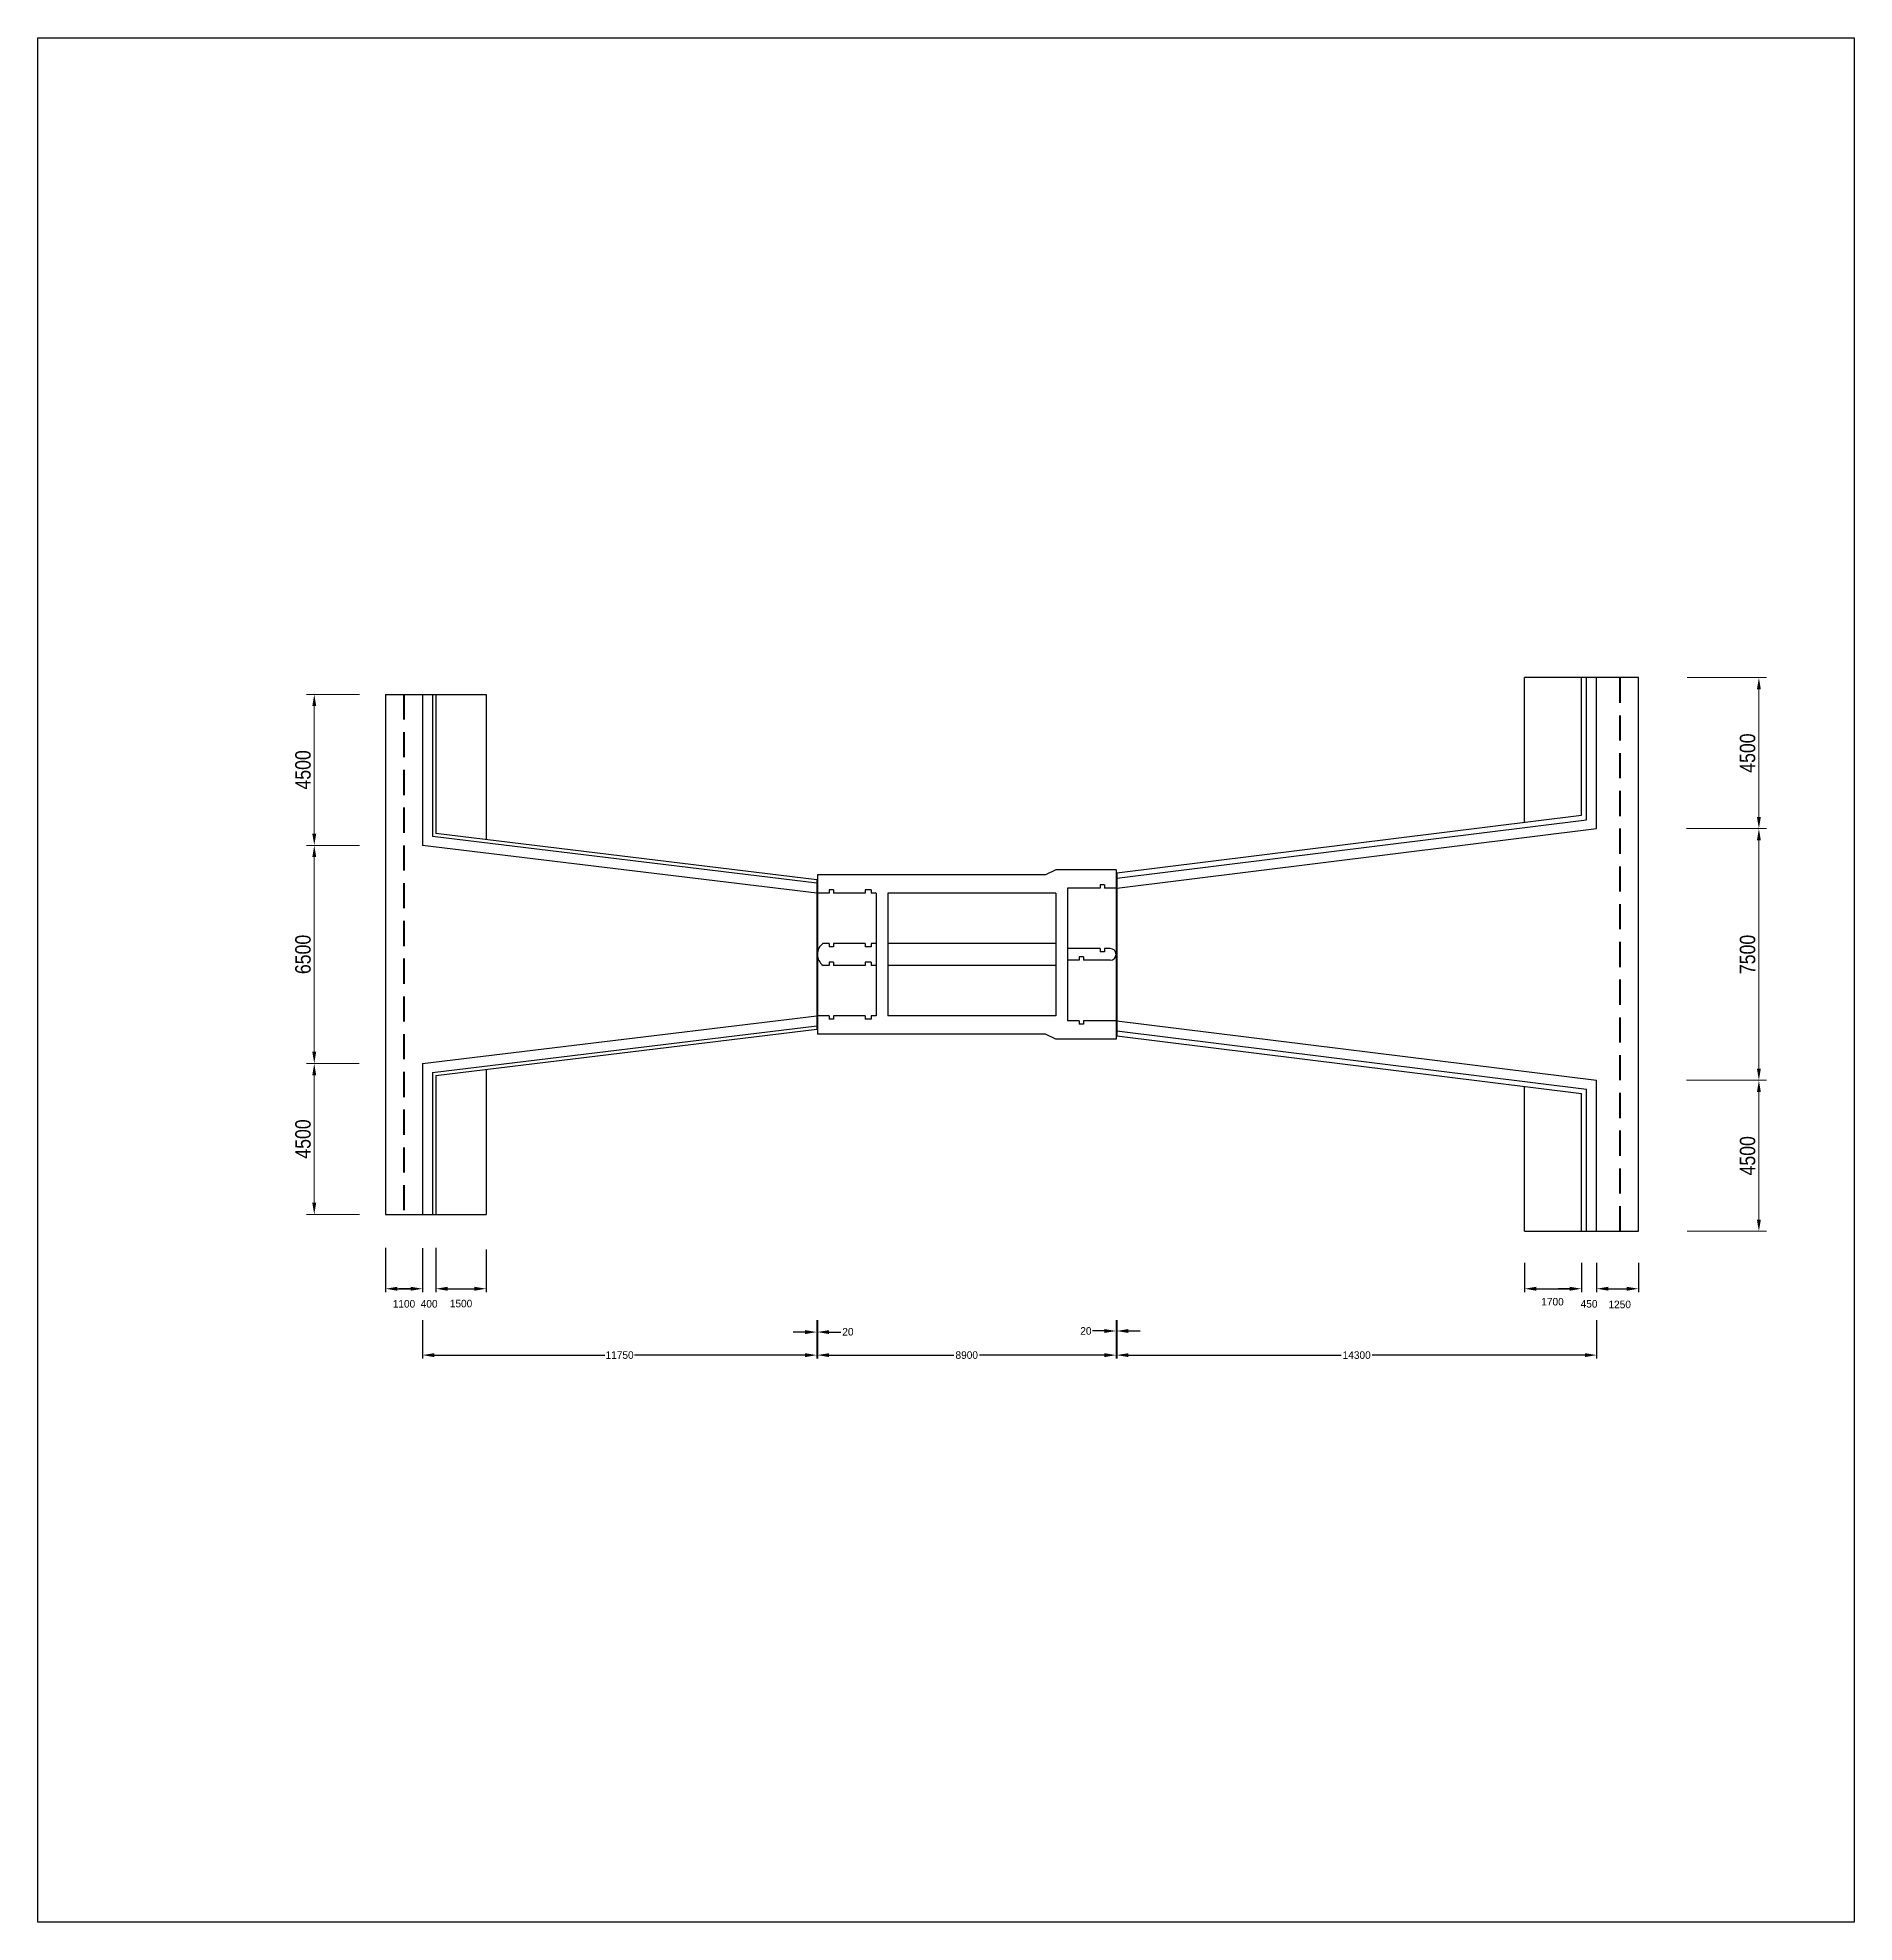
# Model space of a CAD drawing. Extents: x -358915 to 1258323, y -1667244 to -305611.
# Drawn here: x 463286 to 517420, y -1277829 to -1221668 of the extents above; entities that cross this region are included whole.
import ezdxf

# ---------------------------------------------------------------- set-up
doc = ezdxf.new("R2010")
doc.units = 0
doc.header["$LTSCALE"] = 300
doc.header["$MEASUREMENT"] = 0
doc.linetypes.add('DASHED', pattern=[0.75, 0.5, -0.25])
doc.layers.get('DEFPOINTS').update_dxf_attribs({"linetype": 'CONTINUOUS'})
doc.layers.add('Dim', color=7, linetype='CONTINUOUS', lineweight=9)
doc.layers.add('LINE', color=7, linetype='CONTINUOUS')
doc.styles.add('dimText', font='ARIALN.TTF')
doc.dimstyles.new('3', dxfattribs={"dimtxt": 225, "dimasz": 350, "dimexe": 100, "dimexo": 25, "dimgap": 9, "dimtad": 0, "dimdec": 0, "dimzin": 0, "dimdsep": 46, "dimtxsty": 'Standard', "dimcen": 0, "dimclrd": 5, "dimclre": 6, "dimclrt": 256, "dimadec": 0, "dimazin": 0, "dimtfac": 1, "dimtdec": 0, "dimtofl": 0, "dimtmove": 2, "dimatfit": 3, "dimfxl": 1, "dimtolj": 1, "dimtzin": 0, "dimarcsym": 0})
doc.dimstyles.new('dim_230', dxfattribs={"dimtxt": 460, "dimasz": 460, "dimexe": 230, "dimexo": 100, "dimgap": 100, "dimtad": 1, "dimdec": 0, "dimzin": 0, "dimdsep": 46, "dimtxsty": 'dimText', "dimcen": 0.09, "dimclrd": 256, "dimclre": 256, "dimclrt": 7, "dimadec": 0, "dimazin": 0, "dimtfac": 1, "dimtdec": 0, "dimtofl": 0, "dimtmove": 0, "dimatfit": 3, "dimfxl": 1, "dimtolj": 1, "dimtzin": 0, "dimlwd": -1, "dimlwe": -1, "dimarcsym": 0})

# ---------------------------------------------------------------- blocks, each defined once
blk = doc.blocks.new('*D599')
at = {"layer": 'DEFPOINTS', "color": 0, "ltscale": 500, "transparency": 16777216}
for p in [(512336, -1240737), (512324, -1245237), (514576, -1245237)]:
    blk.add_point(p, dxfattribs=at)
at = {"layer": 'Dim', "ltscale": 500, "transparency": 16777216}
for p, q in [((512436, -1240737), (514806, -1240737)), ((514576, -1241087), (514576, -1244887)), ((512424, -1245237), (514806, -1245237))]:
    blk.add_line(p, q, dxfattribs=at)
for points in [[(514518, -1241087), (514635, -1241087), (514576, -1240737)], [(514518, -1244887), (514635, -1244887), (514576, -1245237)]]:
    blk.add_solid(points, dxfattribs=at)
at = {"layer": 'Dim', "color": 7, "ltscale": 500, "transparency": 16777216, "insert": (514241, -1242987), "char_height": 460, "attachment_point": 5, "rotation": 90, "style": 'dimText'}
blk.add_mtext('\\A1;4500', dxfattribs=at)
blk = doc.blocks.new('*D600')
at = {"layer": 'DEFPOINTS', "color": 0, "ltscale": 500, "transparency": 16777216}
for p in [(512324, -1245237), (512324, -1252737), (514576, -1252737)]:
    blk.add_point(p, dxfattribs=at)
at = {"layer": 'Dim', "ltscale": 500, "transparency": 16777216}
for p, q in [((512424, -1245237), (514806, -1245237)), ((514576, -1245587), (514576, -1252387)), ((512424, -1252737), (514806, -1252737))]:
    blk.add_line(p, q, dxfattribs=at)
for points in [[(514518, -1245587), (514635, -1245587), (514576, -1245237)], [(514518, -1252387), (514635, -1252387), (514576, -1252737)]]:
    blk.add_solid(points, dxfattribs=at)
at = {"layer": 'Dim', "color": 7, "ltscale": 500, "transparency": 16777216, "insert": (514241, -1248987), "char_height": 460, "attachment_point": 5, "rotation": 90, "style": 'dimText'}
blk.add_mtext('\\A1;7500', dxfattribs=at)
blk = doc.blocks.new('*D601')
at = {"layer": 'DEFPOINTS', "color": 0, "ltscale": 500, "transparency": 16777216}
for p in [(512324, -1252737), (512336, -1257237), (514576, -1257237)]:
    blk.add_point(p, dxfattribs=at)
at = {"layer": 'Dim', "ltscale": 500, "transparency": 16777216}
for p, q in [((512424, -1252737), (514806, -1252737)), ((514576, -1253087), (514576, -1256887)), ((512436, -1257237), (514806, -1257237))]:
    blk.add_line(p, q, dxfattribs=at)
for points in [[(514518, -1253087), (514635, -1253087), (514576, -1252737)], [(514518, -1256887), (514635, -1256887), (514576, -1257237)]]:
    blk.add_solid(points, dxfattribs=at)
at = {"layer": 'Dim', "color": 7, "ltscale": 500, "transparency": 16777216, "insert": (514241, -1254987), "char_height": 460, "attachment_point": 5, "rotation": 90, "style": 'dimText'}
blk.add_mtext('\\A1;4500', dxfattribs=at)
blk = doc.blocks.new('*D602')
at = {"layer": 'DEFPOINTS', "color": 0, "ltscale": 500, "transparency": 16777216}
for p in [(472975, -1241237), (471528, -1245737), (472975, -1245737)]:
    blk.add_point(p, dxfattribs=at)
at = {"layer": 'Dim', "ltscale": 500, "transparency": 16777216}
for p, q in [((472875, -1241237), (471298, -1241237)), ((471528, -1241587), (471528, -1245387)), ((472875, -1245737), (471298, -1245737))]:
    blk.add_line(p, q, dxfattribs=at)
for points in [[(471469, -1241587), (471586, -1241587), (471528, -1241237)], [(471469, -1245387), (471586, -1245387), (471528, -1245737)]]:
    blk.add_solid(points, dxfattribs=at)
at = {"layer": 'Dim', "color": 7, "ltscale": 500, "transparency": 16777216, "insert": (471193, -1243487), "char_height": 460, "attachment_point": 5, "rotation": 90, "style": 'dimText'}
blk.add_mtext('\\A1;4500', dxfattribs=at)
blk = doc.blocks.new('*D603')
at = {"layer": 'DEFPOINTS', "color": 0, "ltscale": 500, "transparency": 16777216}
for p in [(472975, -1245737), (471528, -1252237), (472962, -1252237)]:
    blk.add_point(p, dxfattribs=at)
at = {"layer": 'Dim', "ltscale": 500, "transparency": 16777216}
for p, q in [((472875, -1245737), (471298, -1245737)), ((471528, -1246087), (471528, -1251887)), ((472862, -1252237), (471298, -1252237))]:
    blk.add_line(p, q, dxfattribs=at)
for points in [[(471469, -1246087), (471586, -1246087), (471528, -1245737)], [(471469, -1251887), (471586, -1251887), (471528, -1252237)]]:
    blk.add_solid(points, dxfattribs=at)
at = {"layer": 'Dim', "color": 7, "ltscale": 500, "transparency": 16777216, "insert": (471193, -1248987), "char_height": 460, "attachment_point": 5, "rotation": 90, "style": 'dimText'}
blk.add_mtext('\\A1;6500', dxfattribs=at)
blk = doc.blocks.new('*D604')
at = {"layer": 'DEFPOINTS', "color": 0, "ltscale": 500, "transparency": 16777216}
for p in [(472962, -1252237), (471528, -1256737), (472975, -1256737)]:
    blk.add_point(p, dxfattribs=at)
at = {"layer": 'Dim', "ltscale": 500, "transparency": 16777216}
for p, q in [((472862, -1252237), (471298, -1252237)), ((471528, -1252587), (471528, -1256387)), ((472875, -1256737), (471298, -1256737))]:
    blk.add_line(p, q, dxfattribs=at)
for points in [[(471469, -1252587), (471586, -1252587), (471528, -1252237)], [(471469, -1256387), (471586, -1256387), (471528, -1256737)]]:
    blk.add_solid(points, dxfattribs=at)
at = {"layer": 'Dim', "color": 7, "ltscale": 500, "transparency": 16777216, "insert": (471193, -1254487), "char_height": 460, "attachment_point": 5, "rotation": 90, "style": 'dimText'}
blk.add_mtext('\\A1;4500', dxfattribs=at)
blk = doc.blocks.new('*D605')
at = {"layer": 'DEFPOINTS', "color": 0, "transparency": 16777216}
for p in [(473651, -1257706), (474751, -1257719), (474751, -1258949)]:
    blk.add_point(p, dxfattribs=at)
at = {"layer": 'LINE', "color": 6, "lineweight": -2, "transparency": 16777216}
for p, q in [((473651, -1257731), (473651, -1259049)), ((474751, -1257744), (474751, -1259049))]:
    blk.add_line(p, q, dxfattribs=at)
at = {"layer": 'LINE', "color": 5, "lineweight": -2, "transparency": 16777216}
blk.add_line((474001, -1258949), (474401, -1258949), dxfattribs=at)
at = {"layer": 'LINE', "color": 5, "transparency": 16777216}
for points in [[(474001, -1258891), (474001, -1259007), (473651, -1258949)], [(474401, -1258891), (474401, -1259007), (474751, -1258949)]]:
    blk.add_solid(points, dxfattribs=at)
at = {"layer": 'LINE', "transparency": 16777216, "insert": (474201, -1259400), "char_height": 225, "attachment_point": 5}
blk.add_mtext('\\A1;1100', dxfattribs=at)
blk = doc.blocks.new('*D606')
at = {"layer": 'DEFPOINTS', "color": 0, "transparency": 16777216}
for p in [(474751, -1257719), (475151, -1257706), (475151, -1258949)]:
    blk.add_point(p, dxfattribs=at)
at = {"layer": 'LINE', "color": 6, "lineweight": -2, "transparency": 16777216}
for p, q in [((474751, -1257744), (474751, -1259049)), ((475151, -1257731), (475151, -1259049))]:
    blk.add_line(p, q, dxfattribs=at)
at = {"layer": 'LINE', "color": 5, "lineweight": -2, "transparency": 16777216}
for p, q in [((474401, -1258949), (474051, -1258949)), ((475501, -1258949), (475851, -1258949))]:
    blk.add_line(p, q, dxfattribs=at)
at = {"layer": 'LINE', "color": 5, "transparency": 16777216}
for points in [[(474401, -1258891), (474401, -1259007), (474751, -1258949)], [(475501, -1258891), (475501, -1259007), (475151, -1258949)]]:
    blk.add_solid(points, dxfattribs=at)
at = {"layer": 'LINE', "transparency": 16777216, "insert": (474951, -1259400), "char_height": 225, "attachment_point": 5}
blk.add_mtext('\\A1;400', dxfattribs=at)
blk = doc.blocks.new('*D607')
at = {"layer": 'DEFPOINTS', "color": 0, "transparency": 16777216}
for p in [(475151, -1257706), (476651, -1257757), (476651, -1258949)]:
    blk.add_point(p, dxfattribs=at)
at = {"layer": 'LINE', "color": 6, "lineweight": -2, "transparency": 16777216}
for p, q in [((475151, -1257731), (475151, -1259049)), ((476651, -1257782), (476651, -1259049))]:
    blk.add_line(p, q, dxfattribs=at)
at = {"layer": 'LINE', "color": 5, "lineweight": -2, "transparency": 16777216}
blk.add_line((475501, -1258949), (476301, -1258949), dxfattribs=at)
at = {"layer": 'LINE', "color": 5, "transparency": 16777216}
for points in [[(475501, -1258891), (475501, -1259007), (475151, -1258949)], [(476301, -1258891), (476301, -1259007), (476651, -1258949)]]:
    blk.add_solid(points, dxfattribs=at)
at = {"layer": 'LINE', "transparency": 16777216, "insert": (475901, -1259391), "char_height": 225, "attachment_point": 5}
blk.add_mtext('\\A1;1500', dxfattribs=at)
blk = doc.blocks.new('*D608')
at = {"layer": 'DEFPOINTS', "color": 0, "transparency": 16777216}
for p in [(474751, -1259857), (486501, -1259857), (486501, -1260927)]:
    blk.add_point(p, dxfattribs=at)
at = {"layer": 'LINE', "color": 6, "lineweight": -2, "transparency": 16777216}
for p, q in [((474751, -1259882), (474751, -1261027)), ((486501, -1259882), (486501, -1261027))]:
    blk.add_line(p, q, dxfattribs=at)
at = {"layer": 'LINE', "color": 5, "lineweight": -2, "transparency": 16777216}
for p, q in [((475101, -1260927), (480186, -1260927)), ((486151, -1260927), (481067, -1260927))]:
    blk.add_line(p, q, dxfattribs=at)
at = {"layer": 'LINE', "color": 5, "transparency": 16777216}
for points in [[(475101, -1260869), (475101, -1260986), (474751, -1260927)], [(486151, -1260869), (486151, -1260986), (486501, -1260927)]]:
    blk.add_solid(points, dxfattribs=at)
at = {"layer": 'LINE', "transparency": 16777216, "insert": (480626, -1260927), "char_height": 225, "attachment_point": 5}
blk.add_mtext('\\A1;11750', dxfattribs=at)
blk = doc.blocks.new('*D609')
at = {"layer": 'DEFPOINTS', "color": 0, "transparency": 16777216}
for p in [(486501, -1259857), (486521, -1259857), (486521, -1260240)]:
    blk.add_point(p, dxfattribs=at)
at = {"layer": 'LINE', "color": 5, "lineweight": -2, "transparency": 16777216}
for p, q in [((486151, -1260240), (485801, -1260240)), ((486871, -1260240), (487221, -1260240))]:
    blk.add_line(p, q, dxfattribs=at)
at = {"layer": 'LINE', "color": 6, "lineweight": -2, "transparency": 16777216}
for p, q in [((486501, -1259882), (486501, -1260340)), ((486521, -1259882), (486521, -1260340))]:
    blk.add_line(p, q, dxfattribs=at)
at = {"layer": 'LINE', "color": 5, "transparency": 16777216}
for points in [[(486151, -1260182), (486151, -1260299), (486501, -1260240)], [(486871, -1260182), (486871, -1260299), (486521, -1260240)]]:
    blk.add_solid(points, dxfattribs=at)
at = {"layer": 'LINE', "transparency": 16777216, "insert": (487430, -1260232), "char_height": 225, "attachment_point": 5}
blk.add_mtext('\\A1;20', dxfattribs=at)
blk = doc.blocks.new('*D610')
at = {"layer": 'DEFPOINTS', "color": 0, "transparency": 16777216}
for p in [(486521, -1259857), (495421, -1259857), (495421, -1260927)]:
    blk.add_point(p, dxfattribs=at)
at = {"layer": 'LINE', "color": 6, "lineweight": -2, "transparency": 16777216}
for p, q in [((486521, -1259882), (486521, -1261027)), ((495421, -1259882), (495421, -1261027))]:
    blk.add_line(p, q, dxfattribs=at)
at = {"layer": 'LINE', "color": 5, "lineweight": -2, "transparency": 16777216}
for p, q in [((486871, -1260927), (490587, -1260927)), ((495071, -1260927), (491355, -1260927))]:
    blk.add_line(p, q, dxfattribs=at)
at = {"layer": 'LINE', "color": 5, "transparency": 16777216}
for points in [[(486871, -1260869), (486871, -1260986), (486521, -1260927)], [(495071, -1260869), (495071, -1260986), (495421, -1260927)]]:
    blk.add_solid(points, dxfattribs=at)
at = {"layer": 'LINE', "transparency": 16777216, "insert": (490971, -1260927), "char_height": 225, "attachment_point": 5}
blk.add_mtext('\\A1;8900', dxfattribs=at)
blk = doc.blocks.new('*D611')
at = {"layer": 'DEFPOINTS', "color": 0, "transparency": 16777216}
for p in [(495421, -1259857), (495441, -1259857), (495441, -1260208)]:
    blk.add_point(p, dxfattribs=at)
at = {"layer": 'LINE', "color": 5, "lineweight": -2, "transparency": 16777216}
for p, q in [((495071, -1260208), (494721, -1260208)), ((495791, -1260208), (496141, -1260208))]:
    blk.add_line(p, q, dxfattribs=at)
at = {"layer": 'LINE', "color": 6, "lineweight": -2, "transparency": 16777216}
for p, q in [((495421, -1259882), (495421, -1260308)), ((495441, -1259882), (495441, -1260308))]:
    blk.add_line(p, q, dxfattribs=at)
at = {"layer": 'LINE', "color": 5, "transparency": 16777216}
for points in [[(495071, -1260150), (495071, -1260267), (495421, -1260208)], [(495791, -1260150), (495791, -1260267), (495441, -1260208)]]:
    blk.add_solid(points, dxfattribs=at)
at = {"layer": 'LINE', "transparency": 16777216, "insert": (494522, -1260208), "char_height": 225, "attachment_point": 5}
blk.add_mtext('\\A1;20', dxfattribs=at)
blk = doc.blocks.new('*D612')
at = {"layer": 'DEFPOINTS', "color": 0, "transparency": 16777216}
for p in [(495441, -1259857), (509741, -1259857), (509741, -1260927)]:
    blk.add_point(p, dxfattribs=at)
at = {"layer": 'LINE', "color": 6, "lineweight": -2, "transparency": 16777216}
for p, q in [((495441, -1259882), (495441, -1261027)), ((509741, -1259882), (509741, -1261027))]:
    blk.add_line(p, q, dxfattribs=at)
at = {"layer": 'LINE', "color": 5, "lineweight": -2, "transparency": 16777216}
for p, q in [((495791, -1260927), (502132, -1260927)), ((509391, -1260927), (503050, -1260927))]:
    blk.add_line(p, q, dxfattribs=at)
at = {"layer": 'LINE', "color": 5, "transparency": 16777216}
for points in [[(495791, -1260869), (495791, -1260986), (495441, -1260927)], [(509391, -1260869), (509391, -1260986), (509741, -1260927)]]:
    blk.add_solid(points, dxfattribs=at)
at = {"layer": 'LINE', "transparency": 16777216, "insert": (502591, -1260927), "char_height": 225, "attachment_point": 5}
blk.add_mtext('\\A1;14300', dxfattribs=at)
blk = doc.blocks.new('*D613')
at = {"layer": 'DEFPOINTS', "color": 0, "transparency": 16777216}
for p in [(507591, -1258156), (509291, -1258156), (509291, -1258949)]:
    blk.add_point(p, dxfattribs=at)
at = {"layer": 'LINE', "color": 6, "lineweight": -2, "transparency": 16777216}
for p, q in [((507591, -1258181), (507591, -1259049)), ((509291, -1258181), (509291, -1259049))]:
    blk.add_line(p, q, dxfattribs=at)
at = {"layer": 'LINE', "color": 5, "lineweight": -2, "transparency": 16777216}
blk.add_line((507941, -1258949), (508941, -1258949), dxfattribs=at)
at = {"layer": 'LINE', "color": 5, "transparency": 16777216}
for points in [[(507941, -1258891), (507941, -1259007), (507591, -1258949)], [(508941, -1258891), (508941, -1259007), (509291, -1258949)]]:
    blk.add_solid(points, dxfattribs=at)
at = {"layer": 'LINE', "transparency": 16777216, "insert": (508427, -1259337), "char_height": 225, "attachment_point": 5}
blk.add_mtext('\\A1;1700', dxfattribs=at)
blk = doc.blocks.new('*D614')
at = {"layer": 'DEFPOINTS', "color": 0, "transparency": 16777216}
for p in [(509291, -1258156), (509741, -1258156), (509741, -1258949)]:
    blk.add_point(p, dxfattribs=at)
at = {"layer": 'LINE', "color": 6, "lineweight": -2, "transparency": 16777216}
for p, q in [((509291, -1258181), (509291, -1259049)), ((509741, -1258181), (509741, -1259049))]:
    blk.add_line(p, q, dxfattribs=at)
at = {"layer": 'LINE', "color": 5, "lineweight": -2, "transparency": 16777216}
for p, q in [((508941, -1258949), (508591, -1258949)), ((510091, -1258949), (510441, -1258949))]:
    blk.add_line(p, q, dxfattribs=at)
at = {"layer": 'LINE', "color": 5, "transparency": 16777216}
for points in [[(508941, -1258891), (508941, -1259007), (509291, -1258949)], [(510091, -1258891), (510091, -1259007), (509741, -1258949)]]:
    blk.add_solid(points, dxfattribs=at)
at = {"layer": 'LINE', "transparency": 16777216, "insert": (509516, -1259400), "char_height": 225, "attachment_point": 5}
blk.add_mtext('\\A1;450', dxfattribs=at)
blk = doc.blocks.new('*D615')
at = {"layer": 'DEFPOINTS', "color": 0, "transparency": 16777216}
for p in [(509741, -1258156), (510991, -1258156), (510991, -1258949)]:
    blk.add_point(p, dxfattribs=at)
at = {"layer": 'LINE', "color": 6, "lineweight": -2, "transparency": 16777216}
for p, q in [((509741, -1258181), (509741, -1259049)), ((510991, -1258181), (510991, -1259049))]:
    blk.add_line(p, q, dxfattribs=at)
at = {"layer": 'LINE', "color": 5, "lineweight": -2, "transparency": 16777216}
blk.add_line((510091, -1258949), (510641, -1258949), dxfattribs=at)
at = {"layer": 'LINE', "color": 5, "transparency": 16777216}
for points in [[(510091, -1258891), (510091, -1259007), (509741, -1258949)], [(510641, -1258891), (510641, -1259007), (510991, -1258949)]]:
    blk.add_solid(points, dxfattribs=at)
at = {"layer": 'LINE', "transparency": 16777216, "insert": (510429, -1259418), "char_height": 225, "attachment_point": 5}
blk.add_mtext('\\A1;1250', dxfattribs=at)

msp = doc.modelspace()

# ---------------------------------------------------------------- linework, layer by layer
at = {"layer": 'LINE'}
for p, q in [((510991.5, -1240737.1), (507591.5, -1240737.1)), ((507591.5, -1245050.5), (507591.5, -1240737.1)), ((509291.5, -1244839.5), (509291.5, -1240737.1)), ((509441.5, -1244972), (509441.5, -1240737.1)), ((509741.5, -1245237.1), (509741.5, -1240737.1)), ((510991.5, -1257237.1), (510991.5, -1240737.1)), ((473651.5, -1241237.1), (473651.5, -1256737.1)), ((473651.5, -1241237.1), (476651.5, -1241237.1)), ((474751.5, -1241237.1), (474751.5, -1245737.1)), ((475051.5, -1241237.1), (475051.5, -1245471.3)), ((475151.5, -1241237.1), (475151.5, -1245382.7)), ((476651.5, -1241237.1), (476651.5, -1245564.6)), ((495441.5, -1246558.7), (509291.5, -1244839.5)), ((495441.5, -1246709.8), (509441.5, -1244972)), ((486501.5, -1246859.9), (475051.5, -1245471.3)), ((486501.5, -1246759.2), (475151.5, -1245382.7)), ((495441.5, -1247012.1), (509741.5, -1245237.1)), ((486501.5, -1247162.1), (474751.5, -1245737.1)), ((486501.5, -1246759.2), (486501.5, -1251215)), ((493321.5, -1246612.1), (486521.5, -1246612.1)), ((486521.5, -1246612.1), (486521.5, -1251362.1)), ((493621.5, -1246462.1), (493321.5, -1246612.1)), ((495421.5, -1246462.1), (493621.5, -1246462.1)), ((495421.5, -1246462.1), (495421.5, -1251512.1)), ((495441.5, -1246558.7), (495441.5, -1251415.6)), ((486871.5, -1247162.1), (486521.5, -1247162.1)), ((486996.5, -1247062.1), (486871.5, -1247062.1)), ((486871.5, -1247062.1), (486871.5, -1247162.1)), ((486996.5, -1247062.1), (486996.5, -1247162.1)), ((487946.5, -1247162.1), (486996.5, -1247162.1)), ((488121.5, -1247062.1), (487946.5, -1247062.1)), ((487946.5, -1247062.1), (487946.5, -1247162.1)), ((488121.5, -1247062.1), (488121.5, -1247162.1)), ((488271.5, -1247162.1), (488121.5, -1247162.1)), ((488271.5, -1247162.1), (488271.5, -1250812.1)), ((493621.5, -1247162.1), (488621.5, -1247162.1)), ((488621.5, -1247162.1), (488621.5, -1250812.1)), ((493621.5, -1247162.1), (493621.5, -1250812.1)), ((494946.5, -1247012.1), (493971.5, -1247012.1)), ((493971.5, -1247012.1), (493971.5, -1250962.1)), ((495071.5, -1246912.1), (494946.5, -1246912.1)), ((494946.5, -1246912.1), (494946.5, -1247012.1)), ((495071.5, -1246912.1), (495071.5, -1247012.1)), ((495421.5, -1247012.1), (495071.5, -1247012.1)), ((486871.5, -1248662.1), (486685.9, -1248662.1)), ((486871.5, -1248662.1), (486871.5, -1248762.1)), ((486996.5, -1248762.1), (486871.5, -1248762.1)), ((487946.5, -1248662.1), (486996.5, -1248662.1)), ((486996.5, -1248662.1), (486996.5, -1248762.1)), ((487946.5, -1248662.1), (487946.5, -1248762.1)), ((488121.5, -1248762.1), (487946.5, -1248762.1)), ((488271.5, -1248662.1), (488121.5, -1248662.1)), ((488121.5, -1248662.1), (488121.5, -1248762.1)), ((493621.5, -1248662.1), (488621.5, -1248662.1)), ((494946.5, -1248812.1), (493971.5, -1248812.1)), ((494946.5, -1248812.1), (494946.5, -1248912.1)), ((495071.5, -1248912.1), (494946.5, -1248912.1)), ((495246.5, -1248812.1), (495071.5, -1248812.1)), ((495071.5, -1248812.1), (495071.5, -1248912.1)), ((486871.5, -1249312.1), (486688, -1249312.1)), ((486996.5, -1249212.1), (486871.5, -1249212.1)), ((486871.5, -1249212.1), (486871.5, -1249312.1)), ((486996.5, -1249212.1), (486996.5, -1249312.1)), ((487946.5, -1249312.1), (486996.5, -1249312.1)), ((488121.5, -1249212.1), (487946.5, -1249212.1)), ((487946.5, -1249212.1), (487946.5, -1249312.1)), ((488121.5, -1249212.1), (488121.5, -1249312.1)), ((488271.5, -1249312.1), (488121.5, -1249312.1)), ((493621.5, -1249312.1), (488621.5, -1249312.1)), ((494321.5, -1249162.1), (493971.5, -1249162.1)), ((494446.5, -1249062.1), (494321.5, -1249062.1)), ((494321.5, -1249062.1), (494321.5, -1249162.1)), ((494446.5, -1249062.1), (494446.5, -1249162.1)), ((495246.5, -1249162.1), (494446.5, -1249162.1)), ((474751.5, -1252237.1), (486501.5, -1250812.1)), ((475051.5, -1252502.9), (486501.5, -1251114.3)), ((475151.5, -1252591.5), (486501.5, -1251215)), ((486871.5, -1250812.1), (486521.5, -1250812.1)), ((486871.5, -1250812.1), (486871.5, -1250912.1)), ((486996.5, -1250912.1), (486871.5, -1250912.1)), ((487946.5, -1250812.1), (486996.5, -1250812.1)), ((486996.5, -1250812.1), (486996.5, -1250912.1)), ((487946.5, -1250812.1), (487946.5, -1250912.1)), ((488121.5, -1250912.1), (487946.5, -1250912.1)), ((488271.5, -1250812.1), (488121.5, -1250812.1)), ((488121.5, -1250812.1), (488121.5, -1250912.1)), ((493621.5, -1250812.1), (488621.5, -1250812.1)), ((494321.5, -1250962.1), (493971.5, -1250962.1)), ((494321.5, -1250962.1), (494321.5, -1251062.1)), ((494446.5, -1251062.1), (494321.5, -1251062.1)), ((495421.5, -1250962.1), (494446.5, -1250962.1)), ((494446.5, -1250962.1), (494446.5, -1251062.1)), ((495441.5, -1250962.1), (509741.5, -1252737.1)), ((495441.5, -1251264.4), (509441.5, -1253002.2)), ((493321.5, -1251362.1), (486521.5, -1251362.1)), ((493621.5, -1251512.1), (493321.5, -1251362.1)), ((495421.5, -1251512.1), (493621.5, -1251512.1)), ((495441.5, -1251415.6), (509291.5, -1253134.7)), ((474751.5, -1252237.1), (474751.5, -1256737.1)), ((475051.5, -1252502.9), (475051.5, -1256737.1)), ((475151.5, -1252591.5), (475151.5, -1256737.1)), ((476651.5, -1252409.6), (476651.5, -1256737.1)), ((507591.5, -1257237.1), (507591.5, -1252923.7)), ((509741.5, -1257237.1), (509741.5, -1252737.1)), ((509291.5, -1257237.1), (509291.5, -1253134.7)), ((509441.5, -1257237.1), (509441.5, -1253002.2)), ((473651.5, -1256737.1), (476651.5, -1256737.1)), ((507591.5, -1257237.1), (510991.5, -1257237.1))]:
    msp.add_line(p, q, dxfattribs=at)
at = {"layer": 'LINE', "color": 6, "linetype": 'DASHED', "lineweight": 50, "ltscale": 5}
for p, q in [((510441.5, -1257237.1), (510441.5, -1240737.1)), ((474201.5, -1241237.1), (474201.5, -1256737.1))]:
    msp.add_line(p, q, dxfattribs=at)
at = {"layer": 'LINE', "color": 3}
msp.add_lwpolyline([(463286, -1221667.7), (517419.9, -1221667.7), (517419.9, -1277829.2), (463286, -1277829.2)], close=True, dxfattribs=at)
at = {"layer": 'LINE'}
for centre, radius, start, end in [((486923.4, -1248986.4), 401.9, 126.21427, 234.14421), ((495246.5, -1248987.1), 175, 270, 90)]:
    msp.add_arc(centre, radius, start, end, dxfattribs=at)

# ---------------------------------------------------------------- dimensions: what is measured, and where the dimension line sits
at = {"layer": 'Dim', "ltscale": 500}
for base, p1, p2, picture, middle in [((514576.3, -1245237.1), (512336.4, -1240737.1), (512323.9, -1245237.1), '*D599', (514241.5, -1242987.1)), ((471527.6, -1245737.1), (472974.5, -1241237.1), (472974.5, -1245737.1), '*D602', (471192.7, -1243487.1)), ((514576.3, -1252737.1), (512323.9, -1245237.1), (512323.9, -1252737.1), '*D600', (514241.5, -1248987.1)), ((471527.6, -1252237.1), (472974.5, -1245737.1), (472962, -1252237.1), '*D603', (471192.7, -1248987.1)), ((471527.6, -1256737.1), (472962, -1252237.1), (472974.5, -1256737.1), '*D604', (471192.7, -1254487.1)), ((514576.3, -1257237.1), (512323.9, -1252737.1), (512336.4, -1257237.1), '*D601', (514241.5, -1254987.1))]:
    dim = msp.add_linear_dim(base=base, p1=p1, p2=p2, angle=90, dimstyle='dim_230', override={"dimasz": 350, "dimsah": 1, "dimtmove": 2}, dxfattribs=at)
    dim.commit()
    dim.dimension.update_dxf_attribs({"geometry": picture, "text_midpoint": middle})
at = {"layer": 'LINE'}
for base, p1, p2, picture, middle in [((474751.5, -1258949.1), (473651.5, -1257706.2), (474751.5, -1257718.7), '*D605', (474201.5, -1259400.1)), ((475151.5, -1258949.1), (474751.5, -1257718.7), (475151.5, -1257706.2), '*D606', (474951.5, -1259400.1)), ((509741.5, -1258949.1), (509291.5, -1258155.6), (509741.5, -1258155.6), '*D614', (509516.5, -1259400.1)), ((486501.5, -1260927.3), (474751.5, -1259857.1), (486501.5, -1259857.1), '*D608', (480626.5, -1260927.3)), ((495421.5, -1260927.3), (486521.5, -1259857.1), (495421.5, -1259857.1), '*D610', (490971.5, -1260927.3)), ((509741.5, -1260927.3), (495441.5, -1259857.1), (509741.5, -1259857.1), '*D612', (502591.5, -1260927.3))]:
    dim = msp.add_linear_dim(base=base, p1=p1, p2=p2, dimstyle='3', override={"dimfxl": 700}, dxfattribs=at)
    dim.commit()
    dim.dimension.update_dxf_attribs({"geometry": picture, "text_midpoint": middle})
for base, p1, p2, picture, middle in [((476651.5, -1258949.1), (475151.5, -1257706.2), (476651.5, -1257756.8), '*D607', (475901.5, -1259391.1)), ((509291.5, -1258949.1), (507591.5, -1258155.6), (509291.5, -1258155.6), '*D613', (508427.5, -1259337.3)), ((510991.5, -1258949.1), (509741.5, -1258155.6), (510991.5, -1258155.6), '*D615', (510429.2, -1259417.8)), ((486521.5, -1260240.3), (486501.5, -1259857.1), (486521.5, -1259857.1), '*D609', (487429.6, -1260232.3)), ((495441.5, -1260208.3), (495421.5, -1259857.1), (495441.5, -1259857.1), '*D611', (494522.4, -1260208.3))]:
    dim = msp.add_linear_dim(base=base, p1=p1, p2=p2, dimstyle='3', override={"dimfxl": 700}, dxfattribs=at)
    dim.commit()
    dim.dimension.update_dxf_attribs({"geometry": picture, "text_midpoint": middle, "dimtype": 160})

doc.saveas('drawing.dxf')
